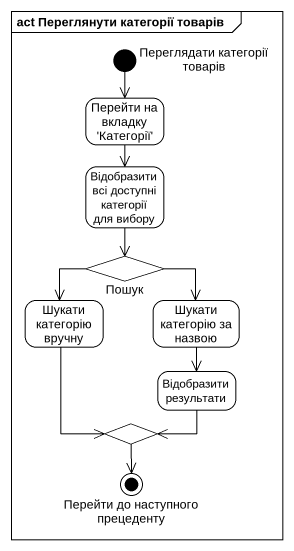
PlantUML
@startuml
mainframe act Переглянути категорії товарів
hide empty description
state "Переглядати категорії товарів" as Переглядати_категорії <<start>>
state "Перейти на вкладку 'Категорії'" as Перейти_на_вкладку_Категорії
state "Відобразити всі доступні категорії для вибору" as Відобразити_всі_доступні
state Пошук <<choice>>
state "Шукати категорію вручну" as Шукати_категорію_вручну
state "Шукати категорію за назвою" as Шукати_категорію_за_назвою
state "Відобразити результати" as Відобразити_результати
state choice1 <<choice>>
state "Перейти до наступного прецеденту" as Перейти_до_наступного <<end>>
Переглядати_категорії --> Перейти_на_вкладку_Категорії
Перейти_на_вкладку_Категорії --> Відобразити_всі_доступні
Відобразити_всі_доступні --> Пошук
Пошук --> Шукати_категорію_вручну
Пошук --> Шукати_категорію_за_назвою
Шукати_категорію_вручну --> choice1
Шукати_категорію_за_назвою --> Відобразити_результати
Відобразити_результати --> choice1
choice1 --> Перейти_до_наступного
@enduml
